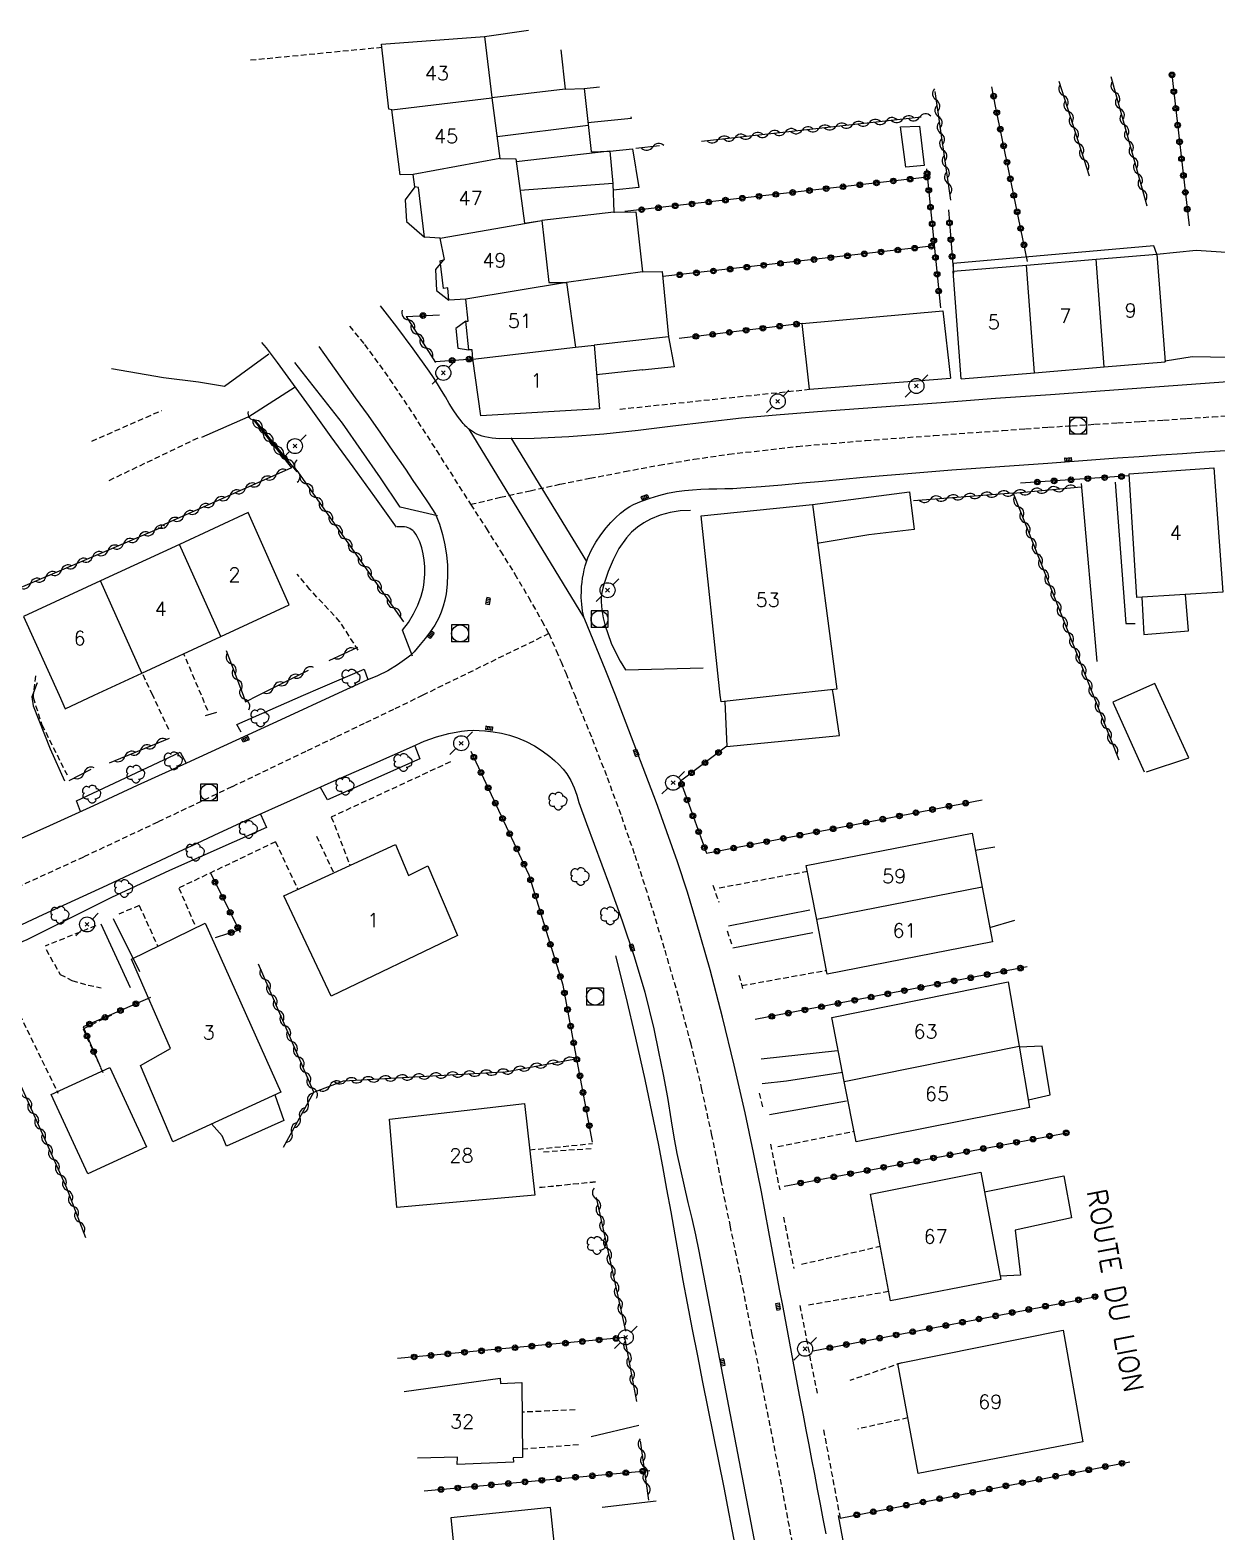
# Model space of a CAD drawing. Header units: millimetres. Extents: x 150997 to 152001, y 151999 to 153001.
# Drawn here: x 151255.7 to 151361.2, y 152596.7 to 152730.1 of the extents above; entities that cross this region are included whole.
import ezdxf
from ezdxf.enums import TextEntityAlignment as Align

# ---------------------------------------------------------------- set-up
doc = ezdxf.new("R2010")
doc.units = ezdxf.units.MM
doc.linetypes.add('DASHED', pattern=[0.75, 0.5, -0.25])
doc.layers.get('0').update_dxf_attribs({"linetype": 'CONTINUOUS'})
for name, color, linetype in [('W0001', 6, 'DASHED'), ('W0006', 2, 'CONTINUOUS'), ('W0008', 7, 'CONTINUOUS'), ('W0014', 7, 'CONTINUOUS'), ('W0017', 7, 'CONTINUOUS'), ('W0020', 2, 'CONTINUOUS'), ('W0101', 7, 'CONTINUOUS'), ('W0104', 1, 'CONTINUOUS'), ('W0112', 1, 'DASHED'), ('W0300', 7, 'CONTINUOUS'), ('W0310', 3, 'CONTINUOUS'), ('W0323', 7, 'CONTINUOUS'), ('W0401', 7, 'CONTINUOUS'), ('W0420', 7, 'CONTINUOUS'), ('W0473', 7, 'CONTINUOUS'), ('W0989', 7, 'CONTINUOUS'), ('W0991', 7, 'CONTINUOUS'), ('W1102', 7, 'CONTINUOUS')]:
    doc.layers.add(name, color=color, linetype=linetype)
doc.styles.get("Standard").update_dxf_attribs({"font": 'romans.shx', "width": 0.85})

# ---------------------------------------------------------------- blocks, each defined once
blk = doc.blocks.new('T473')
for p, q in [((-0.166667, 0.166667), (0.166667, -0.166667)), ((-0.166667, -0.166667), (0.166667, 0.166667)), ((0.500001, 0.500001), (1.000002, 1.000002)), ((-1.000002, -1.000002), (-0.500001, -0.500001))]:
    blk.add_line(p, q)
blk.add_ellipse((0, 0), major_axis=(0.471405, 0.471405), ratio=1, start_param=5.4977871438, end_param=11.780972451)
blk = doc.blocks.new('T401')
for p, q in [((-0.3, 0.3), (0, 0.3)), ((-0.3, -0.25), (-0.3, 0.3)), ((-0.3, 0.15), (0, 0.15)), ((-0.3, 0), (0, 0)), ((0, 0.3), (0, -0.25)), ((-0.3, -0.15), (0, -0.15)), ((-0.3, -0.25), (-0.3, -0.3)), ((-0.3, -0.3), (0, -0.3)), ((0, -0.3), (0, -0.25))]:
    blk.add_line(p, q)
blk = doc.blocks.new('T300')
for p, q in [((-0.8, 0.51), (-0.86, 0.34)), ((-0.86, 0.34), (-0.86, 0.17)), ((-0.86, 0.17), (-0.74, 0.06)), ((-0.69, 0.63), (-0.8, 0.51)), ((-0.8, -0.06), (-0.74, 0.06)), ((-0.74, 0.06), (-0.69, 0.11)), ((-0.57, 0.69), (-0.69, 0.63)), ((-0.46, 0.69), (-0.57, 0.69)), ((-0.29, 0.63), (-0.46, 0.69)), ((-0.29, 0.63), (-0.17, 0.74)), ((-0.23, 0.57), (-0.29, 0.63)), ((-0.17, 0.74), (-0.06, 0.8)), ((-0.06, 0.8), (0.06, 0.8)), ((0.06, 0.8), (0.23, 0.74)), ((0.23, 0.74), (0.34, 0.63)), ((0.34, 0.63), (0.4, 0.51)), ((0.46, 0.46), (0.34, 0.46)), ((0.4, 0.51), (0.4, 0.46)), ((0.57, 0.4), (0.46, 0.46)), ((0.57, 0.4), (0.69, 0.29)), ((0.69, 0.29), (0.74, 0.17)), ((0.74, 0.06), (0.69, -0.17)), ((0.74, 0.17), (0.74, 0.06)), ((-0.8, -0.17), (-0.8, -0.06)), ((-0.8, -0.23), (-0.8, -0.17)), ((-0.74, -0.34), (-0.8, -0.23)), ((-0.69, -0.4), (-0.74, -0.34)), ((-0.51, -0.46), (-0.69, -0.4)), ((-0.4, -0.46), (-0.51, -0.46)), ((-0.4, -0.46), (-0.34, -0.46)), ((-0.34, -0.46), (-0.34, -0.4)), ((-0.34, -0.51), (-0.34, -0.46)), ((-0.29, -0.63), (-0.34, -0.51)), ((-0.17, -0.74), (-0.29, -0.63)), ((-0.06, -0.8), (-0.17, -0.74)), ((0.06, -0.8), (-0.06, -0.8)), ((0.17, -0.74), (0.06, -0.8)), ((0.23, -0.69), (0.17, -0.74)), ((0.29, -0.46), (0.23, -0.46)), ((0.29, -0.63), (0.23, -0.69)), ((0.46, -0.4), (0.29, -0.46)), ((0.34, -0.51), (0.29, -0.63)), ((0.34, -0.51), (0.34, -0.46)), ((0.57, -0.34), (0.46, -0.4)), ((0.63, -0.29), (0.57, -0.34)), ((0.69, -0.17), (0.63, -0.29))]:
    blk.add_line(p, q)
blk = doc.blocks.new('T420')
for p, q in [((0.75, 0.75), (-0.75, 0.75)), ((-0.75, 0.75), (-0.75, -0.75)), ((0.75, 0.75), (0.75, -0.75)), ((0.75, -0.75), (-0.75, -0.75))]:
    blk.add_line(p, q)
blk.add_ellipse((0, 0), major_axis=(-0.53, 0.53), ratio=1, start_param=3.926991, end_param=10.210176)
blk = doc.blocks.new('t310o')
at = {"color": 0, "linetype": 'Continuous'}
for centre, start, end in [((-0.5, 0.38), 216.8699, 323.1304), ((0.5, -0.37), 36.8699, 143.1303)]:
    blk.add_arc(centre, 0.625, start, end, dxfattribs=at)
blk = doc.blocks.new('t323o')
at = {"color": 0, "linetype": 'Continuous'}
for radius in [0.25, 0.15]:
    blk.add_circle((0, 0), radius, dxfattribs=at)

msp = doc.modelspace()

# ---------------------------------------------------------------- linework, layer by layer
at = {"layer": 'W0001'}
for points in [[(151284.12, 152703.79), (151285.45, 152702.17), (151287.68, 152699.1), (151289.79, 152695.94), (151291.84, 152692.75), (151293.87, 152689.55), (151294.88, 152687.97)], [(151294.88, 152687.97), (151297.52, 152688.59), (151300.16, 152689.18), (151302.81, 152689.75), (151305.47, 152690.28), (151308.55, 152690.88), (151311.63, 152691.45), (151314.71, 152691.97), (151317.82, 152692.42), (151323.88, 152693.11), (151329.96, 152693.64), (151336.04, 152694.09), (151342.12, 152694.53), (151344.17, 152694.68), (151346.21, 152694.82), (151348.25, 152694.95), (151350.3, 152695.08), (151352.34, 152695.2), (151354.39, 152695.33), (151356.43, 152695.45), (151358.47, 152695.59), (151360.79, 152695.75), (151363.11, 152695.92)], [(151294.88, 152687.97), (151296.25, 152685.84), (151297.53, 152683.81), (151298.8, 152681.77), (151300.02, 152679.71), (151301.2, 152677.61), (151301.83, 152676.48)], [(151301.83, 152676.48), (151290.62, 152671)], [(151301.83, 152676.48), (151302.48, 152674.97), (151302.91, 152673.98), (151303.32, 152672.99), (151303.72, 152672), (151304.12, 152671)], [(151290.62, 152671), (151288.03, 152669.74), (151285.43, 152668.49), (151282.83, 152667.24), (151280.23, 152666), (151273.66, 152662.86), (151267.08, 152659.73), (151260.49, 152656.63), (151253.87, 152653.6)], [(151304.12, 152671), (151304.24, 152670.69)], [(151323.47, 152595.68), (151322.91, 152598.66), (151322.35, 152601.64), (151321.78, 152604.62), (151320.84, 152609.41), (151319.9, 152614.2), (151318.94, 152618.99), (151317.96, 152623.77), (151317.13, 152627.84), (151316.31, 152631.91), (151315.43, 152635.97), (151314.46, 152640.01), (151313.33, 152644.27), (151312.11, 152648.5), (151310.81, 152652.72), (151309.44, 152656.9), (151308.24, 152660.38), (151306.97, 152663.84), (151305.63, 152667.28), (151304.24, 152670.69)]]:
    msp.add_lwpolyline(points, dxfattribs=at)
at = {"layer": 'W0006'}
msp.add_lwpolyline([(151291.92, 152686.94), (151288.61, 152687.73), (151286.86, 152690.33), (151283.48, 152695.17), (151279.27, 152700.58)], dxfattribs=at)
at = {"layer": 'W0008'}
for points in [[(151281.39, 152701.98), (151282.39, 152700.56), (151284.62, 152697.43), (151285.77, 152695.87), (151286.88, 152694.29), (151287.98, 152692.69), (151289.08, 152691.1), (151289.75, 152690.1), (151290.43, 152689.1), (151291.1, 152688.09), (151291.76, 152687.08)], [(151285.65, 152672.33), (151282.76, 152671)], [(151282.76, 152671), (151278.39, 152668.99), (151274.01, 152666.98), (151269.64, 152664.97), (151265.26, 152662.97), (151261.36, 152661.19), (151257.45, 152659.41), (151253.55, 152657.64)], [(151254.07, 152650.2), (151256.91, 152651.51), (151259.74, 152652.83), (151262.58, 152654.14), (151264.17, 152654.88), (151265.75, 152655.62), (151267.34, 152656.36), (151268.93, 152657.1), (151270.51, 152657.84), (151272.1, 152658.58), (151273.69, 152659.31), (151275.28, 152660.04), (151278.88, 152661.66), (151282.49, 152663.27), (151286.1, 152664.86), (151289.72, 152666.44)]]:
    msp.add_lwpolyline(points, dxfattribs=at)
at = {"layer": 'W0014'}
for points in [[(151365.79, 152699.12), (151360.94, 152698.76), (151356.08, 152698.41), (151351.23, 152698.06), (151346.38, 152697.71), (151341.52, 152697.36), (151336.67, 152697), (151333.01, 152696.73), (151329.34, 152696.46), (151325.68, 152696.18), (151322.02, 152695.89), (151318.95, 152695.61), (151315.89, 152695.27), (151312.83, 152694.9), (151309.77, 152694.54), (151306.7, 152694.21), (151303.61, 152693.96), (151300.52, 152693.81), (151297.43, 152693.8), (151297.11, 152693.82), (151296.79, 152693.85), (151296.47, 152693.9), (151296.15, 152693.96), (151295.91, 152694.03), (151295.67, 152694.11), (151295.44, 152694.21), (151295.21, 152694.32), (151295.03, 152694.43), (151294.86, 152694.55), (151294.7, 152694.68), (151294.54, 152694.82), (151294.43, 152694.92), (151294.32, 152695.03), (151294.22, 152695.14), (151294.12, 152695.26), (151293.72, 152695.8), (151293.34, 152696.36), (151292.98, 152696.93), (151292.63, 152697.51), (151292.29, 152698.08), (151291.94, 152698.66), (151291.58, 152699.23), (151291.2, 152699.79), (151289.78, 152701.78), (151288.31, 152703.74), (151286.86, 152705.6)], [(151288.29, 152685.95), (151286.36, 152688.63), (151284.43, 152691.31), (151282.5, 152693.98), (151280.56, 152696.66), (151279.62, 152697.96), (151278.68, 152699.28), (151277.73, 152700.58), (151276.75, 152701.86), (151276.34, 152702.36)], [(151304.95, 152677.87), (151304.83, 152678.48), (151304.75, 152679.09), (151304.71, 152679.7), (151304.72, 152680.32), (151304.74, 152680.68), (151304.78, 152681.05), (151304.83, 152681.42), (151304.89, 152681.78), (151304.96, 152682.14), (151305.06, 152682.5), (151305.16, 152682.86), (151305.29, 152683.2), (151305.61, 152683.93), (151306, 152684.61), (151306.45, 152685.26), (151306.92, 152685.88), (151307.32, 152686.35), (151307.75, 152686.78), (151308.2, 152687.19), (151308.69, 152687.56), (151309.02, 152687.77), (151309.36, 152687.95), (151309.71, 152688.11), (151310.07, 152688.26), (151310.83, 152688.53), (151311.6, 152688.76), (151312.38, 152688.96), (151313.18, 152689.11), (151313.89, 152689.2), (151314.6, 152689.27), (151315.32, 152689.31), (151316.04, 152689.33), (151316.75, 152689.34), (151317.47, 152689.36), (151318.18, 152689.38), (151318.89, 152689.42), (151320.7, 152689.56), (151322.51, 152689.71), (151324.32, 152689.87), (151326.13, 152690.04), (151327.93, 152690.21), (151329.74, 152690.38), (151331.54, 152690.54), (151333.35, 152690.69), (151337.62, 152691.02), (151341.88, 152691.34), (151346.15, 152691.64), (151350.42, 152691.95), (151352.34, 152692.09), (151354.26, 152692.22), (151356.19, 152692.36), (151358.11, 152692.49), (151360.03, 152692.63), (151361.95, 152692.76)], [(151291.76, 152687.08), (151292.1, 152686.2), (151292.37, 152685.3), (151292.58, 152684.38), (151292.73, 152683.45), (151292.81, 152682.59), (151292.83, 152681.73), (151292.8, 152680.87), (151292.69, 152680.01), (151292.59, 152679.46), (151292.45, 152678.91), (151292.26, 152678.38), (151292.04, 152677.87), (151291.69, 152677.23), (151291.29, 152676.63), (151290.85, 152676.06), (151290.4, 152675.5), (151290.13, 152675.18), (151289.85, 152674.86), (151289.55, 152674.56), (151289.22, 152674.29), (151288.39, 152673.7), (151287.51, 152673.17), (151286.6, 152672.72), (151285.65, 152672.33)], [(151314.42, 152687.42), (151313.5, 152687.38), (151312.6, 152687.24), (151311.72, 152687), (151310.87, 152686.66), (151310.26, 152686.33), (151309.69, 152685.94), (151309.17, 152685.49), (151308.71, 152684.98), (151308.05, 152684.05), (151307.53, 152683.04), (151307.1, 152681.99), (151306.73, 152680.92), (151306.62, 152680.53), (151306.53, 152680.13), (151306.47, 152679.72), (151306.46, 152679.31), (151306.52, 152678.58), (151306.65, 152677.87), (151306.83, 152677.17), (151307.06, 152676.48), (151307.37, 152675.64), (151307.74, 152674.82), (151308.16, 152674.03), (151308.63, 152673.27)], [(151288.83, 152676.79), (151289.35, 152677.48), (151289.8, 152678.23), (151290.18, 152679.01), (151290.48, 152679.82), (151290.58, 152680.14), (151290.65, 152680.46), (151290.71, 152680.79), (151290.76, 152681.11), (151290.79, 152681.44), (151290.81, 152681.77), (151290.81, 152682.1), (151290.8, 152682.43), (151290.76, 152683), (151290.67, 152683.56), (151290.53, 152684.11), (151290.35, 152684.65), (151290.25, 152684.88), (151290.14, 152685.1), (151290, 152685.31), (151289.85, 152685.51), (151289.73, 152685.63), (151289.6, 152685.73), (151289.47, 152685.82), (151289.32, 152685.89), (151289.17, 152685.94), (151289.01, 152685.96), (151288.86, 152685.97), (151288.7, 152685.98), (151288.61, 152685.98), (151288.52, 152685.98), (151288.43, 152685.98), (151288.34, 152685.97)], [(151306.9, 152673.16), (151304.95, 152677.87)], [(151289.7, 152674.49), (151288.83, 152676.79)], [(151280.02, 152671), (151281.55, 152671.67), (151285.42, 152673.31), (151285.75, 152672.39)], [(151307.75, 152671), (151306.9, 152673.16)], [(151274.49, 152667.72), (151274.12, 152668.41), (151280.02, 152671)], [(151311.38, 152661.44), (151307.75, 152671)], [(151289.72, 152666.44), (151290.76, 152666.91), (151291.84, 152667.3), (151292.94, 152667.6), (151294.07, 152667.82), (151294.59, 152667.88), (151295.11, 152667.89), (151295.63, 152667.87), (151296.15, 152667.83), (151296.88, 152667.75), (151297.61, 152667.63), (151298.33, 152667.46), (151299.04, 152667.23), (151299.8, 152666.9), (151300.54, 152666.5), (151301.24, 152666.05), (151301.91, 152665.56), (151302.32, 152665.22), (151302.72, 152664.85), (151303.09, 152664.45), (151303.41, 152664.01), (151303.77, 152663.42), (151304.07, 152662.79), (151304.32, 152662.14), (151304.48, 152661.46)], [(151289.92, 152666.5), (151290.37, 152665.34), (151282.17, 152661.72), (151281.53, 152662.81)], [(151259.87, 152661.63), (151269.06, 152665.94), (151269.61, 152664.97)], [(151260.21, 152660.66), (151259.87, 152661.63)], [(151304.48, 152661.46), (151305.18, 152659.62), (151305.86, 152657.78), (151306.54, 152655.94), (151307.21, 152654.09), (151308.33, 152650.96), (151309.4, 152647.8), (151310.36, 152644.61), (151311.15, 152641.37), (151311.58, 152639.33), (151311.99, 152637.3), (151312.37, 152635.26), (151312.69, 152633.2), (151312.93, 152631.74), (151313.2, 152630.28), (151313.51, 152628.83), (151313.84, 152627.38), (151314.18, 152625.94), (151314.52, 152624.5), (151314.84, 152623.05), (151315.14, 152621.6)], [(151326.46, 152596.5), (151326.21, 152597.82), (151325.95, 152599.14), (151325.7, 152600.46), (151325.45, 152601.78), (151325.19, 152603.1), (151324.94, 152604.41), (151324.69, 152605.73), (151324.44, 152607.05), (151324.13, 152608.65), (151323.83, 152610.24), (151323.53, 152611.84), (151323.23, 152613.44), (151322.93, 152615.03), (151322.63, 152616.63), (151322.33, 152618.22), (151322.02, 152619.82), (151321.36, 152623.34), (151320.71, 152626.87), (151320.02, 152630.38), (151319.28, 152633.89), (151318.29, 152638.14), (151317.25, 152642.39), (151316.15, 152646.61), (151314.95, 152650.81), (151314.13, 152653.52), (151313.25, 152656.21), (151312.32, 152658.88), (151311.35, 152661.53)], [(151276.22, 152660.45), (151276.73, 152659.26), (151268.11, 152655.42), (151262.96, 152653.03), (151255.45, 152649.28), (151247.76, 152646.08), (151247.26, 152647.12)], [(151307.76, 152647.86), (151308.66, 152644.21), (151309.52, 152640.54), (151310.35, 152636.86), (151311.13, 152633.17), (151311.54, 152631.16), (151311.92, 152629.14), (151312.29, 152627.11), (151312.65, 152625.09), (151313.01, 152623.06), (151313.37, 152621.04), (151313.73, 152619.01), (151314.11, 152616.99), (151314.56, 152614.65), (151315.02, 152612.31), (151315.49, 152609.97), (151315.96, 152607.64), (151316.43, 152605.3), (151316.9, 152602.96), (151317.36, 152600.62), (151317.81, 152598.28), (151318.11, 152596.72), (151318.4, 152595.16)], [(151315.14, 152621.6), (151321.74, 152587.11)], [(151329.41, 152588.09), (151327.55, 152598.11)]]:
    msp.add_lwpolyline(points, dxfattribs=at)
at = {"layer": 'W0017'}
for points in [[(151273.02, 152698.46), (151276.94, 152701.35)], [(151262.96, 152700.05), (151267.6, 152699.24), (151270.71, 152698.84), (151273.02, 152698.46)], [(151275.09, 152695.7), (151279.28, 152698.42)], [(151275.09, 152695.7), (151270.96, 152693.9)], [(151349.13, 152689.82), (151350.5, 152674.01)], [(151352.13, 152689.94), (151353.09, 152677.37), (151353.92, 152677.37)], [(151308.63, 152673.27), (151315.54, 152673.44)], [(151256.37, 152672.12), (151255.94, 152671)], [(151255.94, 152671), (151255.88, 152670.85), (151256.02, 152670.07), (151257.51, 152666.24), (151258.8, 152663.39)], [(151317.79, 152650.51), (151325, 152651.94)], [(151262.02, 152650.7), (151264.62, 152645.05)], [(151263.11, 152651.18), (151265.46, 152646.47)], [(151318.17, 152648.57), (151325.27, 152649.92)], [(151320.69, 152638.7), (151327.48, 152639.43)], [(151327.9, 152637.47), (151322.93, 152636.71), (151320.77, 152636.47)], [(151321.43, 152633.76), (151328.26, 152634.97)], [(151309.81, 152606.11), (151305.6, 152605.1)], [(151306.57, 152598.86), (151311.37, 152599.43)]]:
    msp.add_lwpolyline(points, dxfattribs=at)
at = {"layer": 'W0020'}
for points in [[(151304.92, 152677.95), (151294.74, 152694.64)], [(151298.44, 152693.88), (151305.17, 152682.89)]]:
    msp.add_lwpolyline(points, dxfattribs=at)
at = {"layer": 'W0101'}
for points in [[(151287.89, 152723.01), (151287.62, 152723.07), (151286.97, 152728.87), (151296.1, 152729.53), (151296.77, 152724.12)], [(151296.77, 152724.12), (151296.77, 152724.09)], [(151296.77, 152724.09), (151297.46, 152718.71)], [(151289.78, 152717.28), (151288.62, 152717.24), (151287.89, 152723.01)], [(151297.46, 152718.71), (151298.88, 152718.66), (151299.67, 152712.94)], [(151292.17, 152711.62), (151290.79, 152711.7), (151290.26, 152716.11), (151289.93, 152716.17), (151289.78, 152717.28)], [(151299.67, 152712.94), (151301.2, 152713.2)], [(151301.2, 152713.2), (151301.82, 152707.69)], [(151294.45, 152706.19), (151292.95, 152706.1), (151292.86, 152707.19), (151292.47, 152707.16), (151292.16, 152709.6), (151292.57, 152709.71), (151292.17, 152711.62)], [(151355.83, 152710.19), (151359.32, 152710.54), (151365.07, 152710.18), (151365.08, 152707.37), (151373.19, 152706.91), (151373.58, 152700.84)], [(151338.47, 152699.11), (151337.76, 152708.68), (151344.26, 152709.22)], [(151344.26, 152709.22), (151350.46, 152709.74)], [(151350.46, 152709.74), (151355.83, 152710.19)], [(151301.82, 152707.69), (151303.4, 152707.69)], [(151303.4, 152707.69), (151304.18, 152701.92)], [(151295.08, 152700.87), (151295, 152701.7), (151294.72, 152701.7), (151294.46, 152704.25), (151294.65, 152704.25), (151294.45, 152706.19)], [(151304.18, 152701.92), (151305.85, 152702.1), (151306.32, 152696.44)], [(151295.78, 152695.84), (151295.08, 152700.89), (151295.08, 152700.87)], [(151344.96, 152699.66), (151351.16, 152700.18)], [(151351.16, 152700.18), (151356.59, 152700.64), (151356.59, 152700.72)], [(151356.59, 152700.72), (151358.98, 152701.09), (151373.58, 152700.84)], [(151338.47, 152699.11), (151344.96, 152699.66)], [(151306.32, 152696.44), (151295.78, 152695.84)], [(151360.91, 152691.2), (151361.7, 152680.15), (151354.07, 152679.7), (151353.39, 152690.68)], [(151353.39, 152690.68), (151360.91, 152691.2)], [(151315.36, 152686.96), (151325.26, 152687.96)], [(151325.26, 152687.96), (151327.42, 152671.53), (151322.47, 152671)], [(151272.68, 152676.21), (151278.77, 152679.03), (151275.12, 152687.23), (151269.02, 152684.41)], [(151317.06, 152671), (151315.36, 152686.96)], [(151269.02, 152684.41), (151262, 152681.17)], [(151262, 152681.17), (151255.15, 152678), (151258.32, 152671)], [(151265.66, 152672.96), (151272.68, 152676.21)], [(151261.42, 152671), (151265.66, 152672.96)], [(151258.32, 152671), (151258.86, 152669.81)], [(151258.86, 152669.81), (151261.42, 152671)], [(151322.47, 152671), (151317.13, 152670.43), (151317.06, 152671)], [(151324.7, 152655.88), (151339.43, 152658.76), (151340.32, 152653.95)], [(151325.62, 152651.09), (151324.7, 152655.88)], [(151340.32, 152653.95), (151341.23, 152649.08), (151326.56, 152646.22), (151325.62, 152651.09)], [(151328.07, 152636.69), (151326.96, 152642.38), (151342.62, 152645.55), (151343.6, 152639.83)], [(151343.6, 152639.83), (151344.54, 152634.36)], [(151344.54, 152634.36), (151329.12, 152631.32), (151328.07, 152636.69)], [(151288.96, 152609.15), (151297.5, 152610.33), (151297.52, 152609.84), (151299.42, 152609.94), (151299.48, 152603.27)], [(151299.48, 152603.27), (151298.67, 152603.24), (151298.69, 152602.86), (151293.69, 152602.64), (151293.7, 152603.31), (151290.16, 152603.2)]]:
    msp.add_lwpolyline(points, dxfattribs=at)
for points in [[(151293.7, 152649.67), (151282.48, 152644.28), (151278.29, 152653.18), (151288.19, 152657.74), (151289.37, 152654.99), (151291.08, 152655.86)], [(151264.76, 152647.54), (151271.28, 152650.76), (151278.01, 152635.74), (151268.42, 152631.33), (151265.55, 152638.11), (151268.21, 152639.63)], [(151300.57, 152626.57), (151288.32, 152625.49), (151287.67, 152633.34), (151299.67, 152634.73)], [(151341.99, 152619.1), (151332.18, 152617.2), (151330.39, 152626.66), (151340.21, 152628.64)], [(151349.25, 152604.66), (151334.64, 152601.86), (151332.82, 152611.62), (151347.52, 152614.59)], [(151302.82, 152590.75), (151301.98, 152598.84), (151293.12, 152597.91), (151293.95, 152589.74)]]:
    msp.add_lwpolyline(points, close=True, dxfattribs=at)
at = {"layer": 'W0104'}
for points in [[(151296.1, 152729.53), (151300.03, 152730.11)], [(151302.89, 152728.36), (151303.29, 152724.87), (151304.95, 152724.91), (151305.58, 152719.33), (151305.58, 152719.3), (151307.25, 152719.34), (151307.51, 152716.48), (151307.61, 152713.93), (151307.66, 152713.93), (151309.55, 152713.96), (151310.14, 152708.64), (151311.89, 152708.67), (151312.47, 152702.85), (151312.96, 152700.18), (151310.13, 152699.89), (151310.16, 152699.92), (151306.07, 152699.46)], [(151303.29, 152724.87), (151296.77, 152724.09)], [(151304.95, 152724.91), (151306.34, 152725.07)], [(151305.32, 152721.62), (151297.22, 152720.61)], [(151309.11, 152722.4), (151309.13, 152722.24), (151305.29, 152721.88)], [(151307.25, 152719.34), (151298.91, 152718.4)], [(151307.25, 152719.34), (151309.27, 152719.55), (151309.82, 152716.11), (151307.53, 152715.87)], [(151289.93, 152716.17), (151289.07, 152715.02), (151289.19, 152713.11), (151290.79, 152711.7)], [(151307.51, 152716.48), (151299.27, 152715.84)], [(151307.61, 152713.93), (151301.2, 152713.2)], [(151355.83, 152710.19), (151355.57, 152710.93), (151337.76, 152709.36), (151337.76, 152708.68)], [(151292.44, 152709.67), (151291.75, 152708.84), (151291.84, 152706.98), (151292.95, 152706.1)], [(151310.14, 152708.64), (151303.4, 152707.69)], [(151294.46, 152704.25), (151293.57, 152703.58), (151293.74, 152701.83), (151294.72, 152701.7)], [(151324.98, 152698.19), (151324.33, 152704.04), (151336.82, 152705.16), (151337.52, 152699.18)], [(151312.47, 152702.85), (151305.85, 152702.1)], [(151324.98, 152698.19), (151337.52, 152699.18)], [(151325.26, 152687.96), (151333.86, 152689.09)], [(151333.86, 152689.09), (151334.27, 152685.73), (151330.24, 152685.27), (151325.67, 152684.49)], [(151354.51, 152679.72), (151354.69, 152676.39), (151358.64, 152676.72), (151358.39, 152679.95)], [(151356.14, 152671), (151355.66, 152672.05), (151353.32, 152671)], [(151317.45, 152670.46), (151317.64, 152666.46), (151327.66, 152667.42), (151327.1, 152671)], [(151327.1, 152671), (151327.03, 152671.49)], [(151353.32, 152671), (151351.94, 152670.38)], [(151354.91, 152664.2), (151358.68, 152665.44), (151356.14, 152671)], [(151351.94, 152670.38), (151354.72, 152664.19)], [(151341.46, 152657.51), (151339.71, 152657.21)], [(151340.99, 152650.36), (151343.22, 152651.01)], [(151344.43, 152635.05), (151346.37, 152635.49), (151345.64, 152639.83), (151343.62, 152639.72)], [(151277.48, 152635.5), (151278.29, 152633.21), (151273.18, 152630.95), (151272.8, 152631.85), (151271.86, 152632.92)], [(151340.54, 152626.87), (151347.58, 152628.29), (151348.26, 152624.58), (151343.25, 152623.46), (151343.74, 152619.47), (151341.93, 152619.39)]]:
    msp.add_lwpolyline(points, dxfattribs=at)
for points in [[(151334.76, 152721.56), (151335.16, 152718.07), (151333.55, 152717.92), (151333.08, 152721.52)], [(151262.81, 152637.93), (151266.07, 152630.88), (151260.87, 152628.47), (151257.61, 152635.52)]]:
    msp.add_lwpolyline(points, close=True, dxfattribs=at)
at = {"layer": 'W0112'}
for points in [[(151287.01, 152728.56), (151275.11, 152727.4)], [(151308.14, 152696.43), (151324.98, 152698.19)], [(151261.22, 152693.58), (151267.4, 152696.3)], [(151262.77, 152690.1), (151270.71, 152693.9)], [(151284.89, 152675), (151283.27, 152677.54), (151280.6, 152680.4), (151279.48, 152681.76)], [(151270.96, 152671), (151269.4, 152674.69)], [(151256.21, 152672.73), (151256.02, 152671)], [(151266.63, 152671), (151265.69, 152672.98)], [(151256.02, 152671), (151256, 152670.82), (151256.79, 152668.38), (151259.02, 152663.92)], [(151268.07, 152667.96), (151266.63, 152671)], [(151271.53, 152669.64), (151270.96, 152671)], [(151293.08, 152665.09), (151282.5, 152660.18)], [(151282.5, 152660.18), (151284.16, 152655.89)], [(151277.54, 152657.98), (151268.95, 152653.87)], [(151277.54, 152657.98), (151279.52, 152653.75)], [(151281.17, 152658.48), (151282.72, 152655.23)], [(151316.96, 152653.89), (151324.8, 152655.37)], [(151268.95, 152653.87), (151270.42, 152650.46)], [(151316.39, 152654.12), (151316.92, 152652.63)], [(151265.44, 152652.31), (151263.61, 152651.56)], [(151265.44, 152652.31), (151267.1, 152648.68)], [(151261.58, 152650.52), (151257.07, 152648.71)], [(151317.67, 152650.08), (151318.04, 152648.91)], [(151257.16, 152648.41), (151258.4, 152646.2), (151259.46, 152645.65), (151260.9, 152645.24), (151262.04, 152645.02)], [(151252.85, 152646.66), (151258.21, 152635.66)], [(151318.96, 152645.21), (151326.49, 152646.56)], [(151318.71, 152646.14), (151319.05, 152644.89)], [(151262.97, 152642.58), (151260.45, 152641.35), (151262.31, 152637.25)], [(151320.52, 152635.65), (151320.86, 152634.24)], [(151322.18, 152630.9), (151328.93, 152632.26)], [(151300.12, 152630.61), (151305.7, 152631.17)], [(151301.36, 152630.44), (151305.65, 152630.74)], [(151321.51, 152631.12), (151322.34, 152627.05)], [(151301, 152627.26), (151306.1, 152627.8)], [(151305.96, 152627.74), (151301, 152627.26)], [(151322.67, 152624.64), (151323.6, 152620.06)], [(151324.28, 152620.45), (151331.26, 152622.04)], [(151332.03, 152618.01), (151324.64, 152616.78)], [(151324.12, 152616.78), (151325.65, 152609)], [(151333.17, 152611.69), (151328.56, 152610.11)], [(151304.15, 152607.51), (151299.45, 152607.3)], [(151333.72, 152606.79), (151329.25, 152605.8)], [(151326.23, 152605.73), (151327.7, 152597.89)], [(151299.47, 152604.05), (151304.49, 152604.43)]]:
    msp.add_lwpolyline(points, dxfattribs=at)
at = {"layer": 'W0310'}
for points in [[(151347.13, 152725.57), (151349.84, 152717.15)], [(151354.98, 152714.46), (151351.77, 152725.95)], [(151336.12, 152724.65), (151337.5, 152714.99)], [(151334.89, 152722.38), (151315.38, 152720.22)], [(151311.65, 152719.81), (151309.56, 152719.58)], [(151289.14, 152704.66), (151291.75, 152700.57)], [(151275.52, 152695.53), (151278.96, 152691.22)], [(151288.94, 152677.54), (151279.47, 152690.98), (151279.47, 152690.85), (151275.68, 152695.52)], [(151278.96, 152691.22), (151267.39, 152686.05), (151267.42, 152685.91), (151247.19, 152677.28), (151234.5, 152672.1), (151232.29, 152671)], [(151334.23, 152688.3), (151343.08, 152688.99), (151343.08, 152688.96), (151349.13, 152689.51)], [(151343.08, 152688.96), (151350.19, 152671)], [(151273.15, 152674.98), (151274.67, 152671)], [(151282.31, 152674.08), (151284.86, 152675.28)], [(151276.02, 152671), (151280.48, 152673.24)], [(151274.67, 152671), (151274.89, 152670.43), (151276.02, 152671)], [(151350.19, 152671), (151352.46, 152665.27)], [(151271.32, 152669.19), (151272.34, 152669.5)], [(151262.78, 152664.99), (151268.13, 152667.18)], [(151259.21, 152663.42), (151261.18, 152664.43)], [(151278.26, 152630.84), (151280.96, 152635.74), (151276.04, 152647.11)], [(151260.68, 152622.78), (151258.99, 152627.21), (151250.66, 152645.81)], [(151280.96, 152635.74), (151283.57, 152636.73), (151297.8, 152637.54), (151297.8, 152637.51), (151304.04, 152638.67)], [(151306.02, 152626.37), (151308.65, 152614.51)], [(151309.64, 152608.24), (151308.59, 152613.95)], [(151310.72, 152599.49), (151309.97, 152604.76)]]:
    msp.add_lwpolyline(points, dxfattribs=at)
at = {"layer": 'W0323'}
for points in [[(151357.15, 152726.4), (151358.71, 152712.71)], [(151344.34, 152709.55), (151341.5, 152723.36), (151341.19, 152725.07)], [(151335.39, 152717.77), (151336.61, 152705.42)], [(151335.47, 152717.04), (151308.58, 152713.98)], [(151337.34, 152714.13), (151337.77, 152708.5)], [(151335.83, 152710.9), (151311.96, 152708.2)], [(151289.14, 152704.66), (151292.11, 152704.81)], [(151324.33, 152704.04), (151313.4, 152702.7)], [(151291.75, 152700.65), (151295.08, 152700.89)], [(151353.4, 152690.49), (151343.72, 152689.85)], [(151305.7, 152631.29), (151304.24, 152639), (151303.09, 152645.24), (151301.38, 152650.77), (151300.07, 152655.02), (151294.92, 152666.01)], [(151317.64, 152666.47), (151313.52, 152663.37), (151315.82, 152656.96), (151340.33, 152661.71)], [(151271.77, 152655.19), (151274.4, 152649.95), (151274.38, 152650.17), (151272.18, 152649.44)], [(151344.33, 152646.88), (151320.15, 152642.19)], [(151266.44, 152644.16), (151260.46, 152641.53), (151261.98, 152637.96)], [(151322.73, 152627.39), (151347.83, 152632.12)], [(151325.32, 152612.74), (151350.62, 152617.62)], [(151308.59, 152613.93), (151288.37, 152612.07)], [(151327.7, 152597.89), (151353.45, 152602.9)], [(151290.75, 152600.3), (151310.8, 152602.12)]]:
    msp.add_lwpolyline(points, dxfattribs=at)
at = {"layer": 'W1102'}
for points in [[(151287.89, 152723.01), (151296.77, 152724.09)], [(151297.46, 152718.71), (151289.78, 152717.28)], [(151292.17, 152711.62), (151301.2, 152713.2)], [(151344.96, 152699.66), (151344.26, 152709.22)], [(151351.16, 152700.18), (151350.46, 152709.74)], [(151355.83, 152710.19), (151356.59, 152700.64)], [(151303.4, 152707.69), (151294.45, 152706.19)], [(151295.08, 152700.87), (151304.18, 152701.92)], [(151272.68, 152676.21), (151269.02, 152684.41)], [(151265.66, 152672.96), (151262, 152681.17)], [(151340.32, 152653.95), (151325.62, 152651.09)], [(151328.07, 152636.69), (151343.6, 152639.83)]]:
    msp.add_lwpolyline(points, dxfattribs=at)

# ---------------------------------------------------------------- block references
at = {"layer": 'W0300'}
for p in [(151284.3, 152672.53), (151276.21, 152668.99), (151268.51, 152665.17), (151288.92, 152665.03), (151265.15, 152663.99), (151261.25, 152662.22), (151283.76, 152662.92), (151302.67, 152661.59), (151275.16, 152659.08), (151270.45, 152657.05), (151264.11, 152653.83), (151304.65, 152654.89), (151258.43, 152651.45), (151307.28, 152651.39), (151306.1, 152622.12)]:
    msp.add_blockref('T300', p, dxfattribs=at)
at = {"layer": 'W0310'}
for p, rotation in [((151347.54, 152724.29), 287.8474832408271), ((151352.16, 152724.57), 105.5783290210723), ((151336.23, 152723.9), 278.1371223902669), ((151348, 152722.86), 287.8474832408271), ((151352.56, 152723.13), 105.5783290210723), ((151333.27, 152722.2), 186.2982364656065), ((151334.76, 152722.36), 186.2982364656065), ((151336.44, 152722.42), 278.1371223902669), ((151352.96, 152721.68), 105.5783290210723), ((151321.34, 152720.88), 186.2982364656065), ((151322.83, 152721.05), 186.2982364656065), ((151324.32, 152721.21), 186.2982364656065), ((151325.82, 152721.37), 186.2982364656065), ((151327.31, 152721.54), 186.2982364656065), ((151328.8, 152721.7), 186.2982364656065), ((151330.29, 152721.87), 186.2982364656065), ((151331.78, 152722.03), 186.2982364656065), ((151336.65, 152720.93), 278.1371223902669), ((151348.46, 152721.44), 287.8474832408271), ((151353.36, 152720.24), 105.5783290210723), ((151311.05, 152719.74), 186.2982364657541), ((151316.87, 152720.39), 186.2982364656065), ((151318.36, 152720.55), 186.2982364656065), ((151319.85, 152720.72), 186.2982364656065), ((151336.86, 152719.45), 278.1371223902669), ((151348.92, 152720.01), 287.8474832408271), ((151337.08, 152717.96), 278.1371223902669), ((151349.38, 152718.58), 287.8474832408271), ((151353.77, 152718.79), 105.5783290210723), ((151337.29, 152716.48), 278.1371223902669), ((151354.17, 152717.35), 105.5783290210723), ((151354.57, 152715.9), 105.5783290210723), ((151289.33, 152704.37), 302.500196384744), ((151290.13, 152703.1), 302.500196384744), ((151290.94, 152701.84), 302.500196384744), ((151275.74, 152695.44), 129.0582984136067), ((151276.16, 152694.73), 308.6176718622768), ((151276.69, 152694.28), 129.0582984136067), ((151277.09, 152693.56), 308.6176718622768), ((151277.63, 152693.11), 129.0582984136067), ((151278.03, 152692.39), 308.6176718622768), ((151278.58, 152691.95), 129.0582984136067), ((151279.47, 152690.93), 270), ((151276.24, 152690), 204.0460010954396), ((151277.61, 152690.61), 204.0460010954396), ((151280.3, 152689.81), 125.1496030355055), ((151273.5, 152688.78), 204.0460010954396), ((151274.87, 152689.39), 204.0460010954396), ((151281.16, 152688.58), 125.1496030355055), ((151341.71, 152688.88), 4.443739471079431), ((151343.17, 152688.97), 5.214070929388014), ((151344.67, 152689.1), 5.214070929388014), ((151346.16, 152689.24), 5.214070929388014), ((151347.65, 152689.38), 5.214070929388014), ((151270.76, 152687.56), 204.0460010954396), ((151272.13, 152688.17), 204.0460010954396), ((151282.03, 152687.35), 125.1496030355055), ((151335.72, 152688.42), 4.443739471079431), ((151337.22, 152688.53), 4.443739471079431), ((151338.71, 152688.65), 4.443739471079431), ((151340.21, 152688.76), 4.443739471079431), ((151343.57, 152687.74), 291.6017588786606), ((151268.02, 152686.33), 204.0460010954396), ((151269.39, 152686.94), 204.0460010954396), ((151282.89, 152686.13), 125.1496030355055), ((151344.12, 152686.34), 291.6017588786606), ((151265.42, 152685.06), 203.1079245900416), ((151266.8, 152685.65), 203.1079245900416), ((151283.75, 152684.9), 125.1496030355055), ((151344.67, 152684.95), 291.6017588786606), ((151261.28, 152683.3), 203.1079245900416), ((151262.66, 152683.88), 203.1079245900416), ((151264.04, 152684.47), 203.1079245900416), ((151284.62, 152683.67), 125.1496030355055), ((151345.22, 152683.55), 291.6017588786606), ((151258.52, 152682.12), 203.1079245900416), ((151259.9, 152682.71), 203.1079245900416), ((151285.48, 152682.45), 125.1496030355055), ((151345.77, 152682.16), 291.6017588786606), ((151255.77, 152680.94), 203.1079245900416), ((151257.14, 152681.53), 203.1079245900416), ((151286.35, 152681.22), 125.1496030355055), ((151346.33, 152680.76), 291.6017588786606), ((151287.21, 152679.99), 125.1496030355055), ((151346.88, 152679.37), 291.6017588786606), ((151288.07, 152678.77), 125.1496030355055), ((151347.43, 152677.97), 291.6017588786606), ((151347.98, 152676.58), 291.6017588786606), ((151348.54, 152675.18), 291.6017588786606), ((151273.6, 152673.8), 290.9377633838669), ((151283.67, 152674.72), 25.10792109016349), ((151349.09, 152673.79), 291.6017588786606), ((151274.13, 152672.4), 290.9377633838669), ((151280.04, 152673.02), 26.67965076878817), ((151349.64, 152672.39), 291.6017588786606), ((151277.36, 152671.67), 26.67965076878817), ((151278.7, 152672.35), 26.67965076878817), ((151350.25, 152670.85), 291.6017588786308), ((151274.8, 152670.65), 290.937763383643), ((151350.8, 152669.46), 291.6017588786308), ((151351.35, 152668.06), 291.6017588786308), ((151265.56, 152666.13), 22.31490433039887), ((151266.95, 152666.7), 22.31490433039887), ((151351.91, 152666.67), 291.6017588786308), ((151264.17, 152665.56), 22.31490433039887), ((151260.54, 152664.1), 27.14494817186776), ((151276.63, 152645.75), 113.4336444426123), ((151277.22, 152644.37), 113.4336444426123), ((151277.82, 152642.99), 113.4336444426123), ((151278.42, 152641.62), 113.4336444426123), ((151279.01, 152640.24), 113.4336444426123), ((151279.61, 152638.86), 113.4336444426123), ((151280.21, 152637.49), 113.4336444426123), ((151301.66, 152638.22), 10.51152923582663), ((151303.14, 152638.5), 10.51152923582663), ((151286.78, 152636.91), 3.244241681190268), ((151288.27, 152637), 3.244241681190268), ((151289.77, 152637.08), 3.244241681190268), ((151291.27, 152637.17), 3.244241681190268), ((151292.77, 152637.25), 3.244241681190268), ((151294.26, 152637.34), 3.244241681190268), ((151295.76, 152637.42), 3.244241681190268), ((151297.26, 152637.51), 3.244241681190268), ((151298.71, 152637.68), 10.51152923582663), ((151300.19, 152637.95), 10.51152923582663), ((151255.41, 152635.21), 114.1399710129981), ((151280.8, 152636.11), 113.4336444426123), ((151282.36, 152636.28), 20.70058522454649), ((151283.78, 152636.74), 3.244241681190268), ((151285.28, 152636.83), 3.244241681190268), ((151256.02, 152633.84), 114.1399710129981), ((151280.43, 152634.78), 61.1872262638284), ((151256.64, 152632.47), 114.1399710129981), ((151278.99, 152632.15), 61.1872262638284), ((151279.71, 152633.47), 61.1872262638284), ((151257.25, 152631.1), 114.1399710129981), ((151257.86, 152629.73), 114.1399710129981), ((151258.48, 152628.36), 114.1399710129981), ((151259.08, 152626.99), 110.8717463041154), ((151259.61, 152625.59), 110.8717463041154), ((151306.06, 152626.23), 282.4674056916696), ((151260.15, 152624.18), 110.8717463041154), ((151306.38, 152624.76), 282.4674056916696), ((151306.7, 152623.3), 282.4674056916696), ((151307.03, 152621.83), 282.4674056916696), ((151307.35, 152620.37), 282.4674056916696), ((151307.68, 152618.9), 282.4674056916696), ((151308, 152617.44), 282.4674056916696), ((151308.32, 152615.97), 282.4674056916696), ((151308.82, 152612.66), 100.4300752353056), ((151309.09, 152611.19), 100.4300752353056), ((151309.37, 152609.71), 100.4300752353056), ((151310.08, 152603.94), 98.15445891983006), ((151310.3, 152602.46), 98.15445891983006), ((151310.51, 152600.97), 98.15445891983006)]:
    msp.add_blockref('t310o', p, dxfattribs=dict(at, rotation=rotation))
at = {"layer": 'W0323'}
for p, rotation in [((151357.18, 152726.13), 276.4982313061891), ((151341.34, 152724.24), 100.3421317145532), ((151357.35, 152724.64), 276.4982313061891), ((151341.62, 152722.77), 101.5952374999106), ((151357.52, 152723.15), 276.4982313061891), ((151341.93, 152721.3), 101.5952374999106), ((151357.69, 152721.66), 276.4982313061891), ((151342.23, 152719.83), 101.5952374999106), ((151357.86, 152720.17), 276.4982313061891), ((151342.53, 152718.36), 101.5952374999106), ((151358.03, 152718.68), 276.4982313061891), ((151335.41, 152717.03), 186.4870425215392), ((151335.43, 152717.37), 275.6288057502829), ((151358.2, 152717.19), 276.4982313061891), ((151323.48, 152715.68), 186.4870425215392), ((151324.98, 152715.85), 186.4870425215392), ((151326.47, 152716.02), 186.4870425215392), ((151327.96, 152716.19), 186.4870425215392), ((151329.45, 152716.36), 186.4870425215392), ((151330.94, 152716.53), 186.4870425215392), ((151332.43, 152716.7), 186.4870425215392), ((151333.92, 152716.86), 186.4870425215392), ((151335.58, 152715.87), 275.6288057502829), ((151342.83, 152716.89), 101.5952374999106), ((151358.37, 152715.69), 276.4982313061891), ((151311.56, 152714.32), 186.4870425215392), ((151313.05, 152714.49), 186.4870425215392), ((151314.54, 152714.66), 186.4870425215392), ((151316.03, 152714.83), 186.4870425215392), ((151317.52, 152715), 186.4870425215392), ((151319.01, 152715.17), 186.4870425215392), ((151320.5, 152715.34), 186.4870425215392), ((151321.99, 152715.51), 186.4870425215392), ((151335.73, 152714.38), 275.6288057502829), ((151343.13, 152715.42), 101.5952374999106), ((151310.07, 152714.15), 186.4870425215392), ((151337.42, 152712.98), 274.3644859228705), ((151343.43, 152713.96), 101.5952374999106), ((151358.54, 152714.2), 276.4982313061891), ((151335.88, 152712.89), 275.6288057502829), ((151343.74, 152712.49), 101.5952374999106), ((151331.34, 152710.39), 186.4721906181372), ((151332.83, 152710.56), 186.4721906181372), ((151334.32, 152710.73), 186.4721906181372), ((151335.81, 152710.9), 186.4721906181372), ((151336.02, 152711.4), 275.6288057502829), ((151337.54, 152711.49), 274.3644859228705), ((151344.04, 152711.02), 101.5952374999106), ((151319.42, 152709.04), 186.4721906181372), ((151320.91, 152709.21), 186.4721906181372), ((151322.4, 152709.38), 186.4721906181372), ((151323.89, 152709.55), 186.4721906181372), ((151325.38, 152709.72), 186.4721906181372), ((151326.87, 152709.89), 186.4721906181372), ((151328.36, 152710.05), 186.4721906181372), ((151329.85, 152710.22), 186.4721906181372), ((151336.17, 152709.9), 275.6288057502829), ((151337.65, 152709.99), 274.3644859228705), ((151313.45, 152708.36), 186.4721906181372), ((151314.94, 152708.53), 186.4721906181372), ((151316.44, 152708.7), 186.4721906181372), ((151317.93, 152708.87), 186.4721906181372), ((151336.32, 152708.41), 275.6288057502829), ((151336.46, 152706.92), 275.6288057502829), ((151290.64, 152704.74), 2.947012896838572), ((151320.84, 152703.61), 186.9669371781935), ((151322.33, 152703.8), 186.9669371781935), ((151323.82, 152703.98), 186.9669371781935), ((151314.89, 152702.89), 186.9669371781935), ((151316.38, 152703.07), 186.9669371781935), ((151317.86, 152703.25), 186.9669371781935), ((151319.35, 152703.43), 186.9669371781935), ((151293.24, 152700.76), 4.1124520658961), ((151294.74, 152700.87), 4.1124520658961), ((151351.2, 152690.34), 183.7755854485395), ((151352.7, 152690.44), 183.7755854485395), ((151345.22, 152689.95), 183.7755854485395), ((151346.71, 152690.05), 183.7755854485395), ((151348.21, 152690.15), 183.7755854485395), ((151349.71, 152690.25), 183.7755854485395), ((151295.16, 152665.5), 115.084776737538), ((151315.7, 152665.01), 216.9609949034578), ((151316.9, 152665.91), 216.9609949034578), ((151295.8, 152664.14), 115.084776737538), ((151314.5, 152664.11), 216.9609949034578), ((151296.44, 152662.78), 115.084776737538), ((151313.61, 152663.11), 289.7693978388447), ((151297.07, 152661.42), 115.084776737538), ((151314.11, 152661.7), 289.7693978388447), ((151337.38, 152661.14), 10.95369029187561), ((151338.86, 152661.42), 10.95369029187561), ((151297.71, 152660.06), 115.084776737538), ((151314.62, 152660.29), 289.7693978388447), ((151330.02, 152659.71), 10.95369029187561), ((151331.49, 152660), 10.95369029187561), ((151332.97, 152660.28), 10.95369029187561), ((151334.44, 152660.57), 10.95369029187561), ((151335.91, 152660.85), 10.95369029187561), ((151298.34, 152658.7), 115.084776737538), ((151315.13, 152658.88), 289.7693978388447), ((151322.66, 152658.29), 10.95369029187561), ((151324.13, 152658.57), 10.95369029187561), ((151325.6, 152658.86), 10.95369029187561), ((151327.08, 152659.14), 10.95369029187561), ((151328.55, 152659.43), 10.95369029187561), ((151298.98, 152657.35), 115.084776737538), ((151315.64, 152657.47), 289.7693978388447), ((151316.77, 152657.15), 10.95369029187561), ((151318.24, 152657.43), 10.95369029187561), ((151319.71, 152657.72), 10.95369029187561), ((151321.18, 152658), 10.95369029187561), ((151299.62, 152655.99), 115.084776737538), ((151272.17, 152654.39), 296.7049993717646), ((151300.2, 152654.61), 107.1122197389229), ((151272.85, 152653.05), 296.7049993717646), ((151300.64, 152653.17), 107.1122197389229), ((151273.52, 152651.71), 296.7049993717646), ((151301.08, 152651.74), 107.1122197389229), ((151274.19, 152650.37), 296.7049993717646), ((151301.52, 152650.31), 107.1717818891083), ((151273.61, 152649.92), 198.4820283350686), ((151301.96, 152648.87), 107.1717818891083), ((151302.41, 152647.44), 107.1717818891083), ((151340.77, 152646.19), 190.9817429676195), ((151342.24, 152646.47), 190.9817429676195), ((151343.72, 152646.76), 190.9817429676195), ((151302.85, 152646.01), 107.1717818891083), ((151334.88, 152645.04), 190.9817429676195), ((151336.35, 152645.33), 190.9817429676195), ((151337.83, 152645.62), 190.9817429676195), ((151339.3, 152645.9), 190.9817429676195), ((151265.14, 152643.59), 203.7177203869848), ((151303.21, 152644.55), 100.5026539825572), ((151327.52, 152643.62), 190.9817429676195), ((151328.99, 152643.9), 190.9817429676195), ((151330.46, 152644.19), 190.9817429676195), ((151331.94, 152644.47), 190.9817429676195), ((151333.41, 152644.76), 190.9817429676195), ((151262.4, 152642.38), 203.7177203869848), ((151263.77, 152642.99), 203.7177203869848), ((151303.49, 152643.08), 100.5026539825572), ((151321.63, 152642.47), 190.9817429676195), ((151323.1, 152642.76), 190.9817429676195), ((151324.57, 152643.04), 190.9817429676195), ((151326.05, 152643.33), 190.9817429676195), ((151261.02, 152641.78), 203.7177203869848), ((151303.76, 152641.6), 100.5026539825572), ((151260.8, 152640.72), 292.9854231367887), ((151304.03, 152640.13), 100.5026539825572), ((151261.39, 152639.34), 292.9854231367887), ((151304.31, 152638.65), 100.6855892821286), ((151304.59, 152637.18), 100.6855892821286), ((151304.86, 152635.71), 100.6855892821286), ((151305.14, 152634.23), 100.6855892821286), ((151305.42, 152632.76), 100.6855892821286), ((151344.84, 152631.56), 10.68882852907986), ((151346.31, 152631.84), 10.68882852907986), ((151347.79, 152632.12), 10.68882852907986), ((151338.94, 152630.45), 10.68882852907986), ((151340.42, 152630.73), 10.68882852907986), ((151341.89, 152631), 10.68882852907986), ((151343.37, 152631.28), 10.68882852907986), ((151331.57, 152629.06), 10.68882852907986), ((151333.05, 152629.34), 10.68882852907986), ((151334.52, 152629.61), 10.68882852907986), ((151336, 152629.89), 10.68882852907986), ((151337.47, 152630.17), 10.68882852907986), ((151324.2, 152627.67), 10.68882852907986), ((151325.68, 152627.94), 10.68882852907986), ((151327.15, 152628.22), 10.68882852907986), ((151328.63, 152628.5), 10.68882852907986), ((151330.1, 152628.78), 10.68882852907986), ((151347.41, 152617), 10.90197241698003), ((151348.88, 152617.28), 10.90197241698003), ((151350.35, 152617.57), 10.90197241698003), ((151340.04, 152615.58), 10.90197241698003), ((151341.52, 152615.86), 10.90197241698003), ((151342.99, 152616.15), 10.90197241698003), ((151344.46, 152616.43), 10.90197241698003), ((151345.94, 152616.72), 10.90197241698003), ((151332.68, 152614.16), 10.90197241698003), ((151334.15, 152614.45), 10.90197241698003), ((151335.63, 152614.73), 10.90197241698003), ((151337.1, 152615.01), 10.90197241698003), ((151338.57, 152615.3), 10.90197241698003), ((151297.33, 152612.89), 185.2489074223434), ((151298.82, 152613.03), 185.2489074223434), ((151300.32, 152613.17), 185.2489074223434), ((151301.81, 152613.3), 185.2489074223434), ((151303.31, 152613.44), 185.2489074223434), ((151304.8, 152613.58), 185.2489074223434), ((151306.29, 152613.72), 185.2489074223434), ((151307.79, 152613.85), 185.2489074223434), ((151326.79, 152613.03), 10.90197241698003), ((151328.26, 152613.31), 10.90197241698003), ((151329.73, 152613.6), 10.90197241698003), ((151331.21, 152613.88), 10.90197241698003), ((151289.86, 152612.21), 185.2489074223434), ((151291.36, 152612.34), 185.2489074223434), ((151292.85, 152612.48), 185.2489074223434), ((151294.34, 152612.62), 185.2489074223434), ((151295.84, 152612.75), 185.2489074223434), ((151349.79, 152602.18), 10.9970769677318), ((151351.26, 152602.47), 10.9970769677318), ((151352.74, 152602.76), 10.9970769677318), ((151296.72, 152600.84), 5.186856550123543), ((151298.22, 152600.97), 5.186856550123543), ((151299.71, 152601.11), 5.186856550123543), ((151301.2, 152601.25), 5.186856550123543), ((151302.7, 152601.38), 5.186856550123543), ((151304.19, 152601.52), 5.186856550123543), ((151305.69, 152601.65), 5.186856550123543), ((151307.18, 152601.79), 5.186856550123543), ((151308.67, 152601.92), 5.186856550123543), ((151310.17, 152602.06), 5.186856550123543), ((151343.9, 152601.04), 10.9970769677318), ((151345.37, 152601.33), 10.9970769677318), ((151346.85, 152601.61), 10.9970769677318), ((151348.32, 152601.9), 10.9970769677318), ((151292.24, 152600.43), 5.186856550123543), ((151293.74, 152600.57), 5.186856550123543), ((151295.23, 152600.7), 5.186856550123543), ((151336.54, 152599.61), 10.9970769677318), ((151338.01, 152599.89), 10.9970769677318), ((151339.48, 152600.18), 10.9970769677318), ((151340.96, 152600.47), 10.9970769677318), ((151342.43, 152600.75), 10.9970769677318), ((151329.18, 152598.18), 10.9970769677318), ((151330.65, 152598.46), 10.9970769677318), ((151332.12, 152598.75), 10.9970769677318), ((151333.59, 152599.04), 10.9970769677318), ((151335.07, 152599.32), 10.9970769677318)]:
    msp.add_blockref('t323o', p, dxfattribs=dict(at, rotation=rotation))
at = {"layer": 'W0401'}
for p, rotation in [((151347.96, 152691.8), 274.0990194126891), ((151310.39, 152688.46), 289.778750011018), ((151296.28, 152679.38), 170.7741033092706), ((151291.23, 152676.46), 143.2530445016198), ((151296.5, 152667.92), 263.4787309514796), ((151274.82, 152667.22), 114.6478297670129), ((151309.72, 152665.94), 20.75597864327228), ((151309.07, 152648.52), 198.308562948073), ((151322.33, 152616.73), 10.72256735630695), ((151317.11, 152611.68), 190.82126859877)]:
    msp.add_blockref('T401', p, dxfattribs=dict(at, rotation=rotation))
at = {"layer": 'W0420'}
for p in [(151348.83, 152694.94), (151306.33, 152677.76), (151293.94, 152676.5), (151271.62, 152662.36), (151305.93, 152644.23)]:
    msp.add_blockref('T420', p, dxfattribs=at)
at = {"layer": 'W0473'}
for p in [(151292.45, 152699.65), (151334.48, 152698.48), (151322.16, 152697.12), (151279.27, 152693.14), (151307.04, 152680.34), (151294.04, 152666.74), (151312.87, 152663.23), (151260.8, 152650.64), (151308.66, 152613.95), (151324.59, 152612.93)]:
    msp.add_blockref('T473', p, dxfattribs=at)

# ---------------------------------------------------------------- texts
at = {"layer": 'W0989'}
msp.add_text('ROUTE DU LION   ', height=1.75, rotation=280.683, dxfattribs=at).set_placement((151349.58, 152626.93))
at = {"layer": 'W0991'}
for s, p in [('43', (151291.88, 152726.27)), ('45', (151292.7, 152720.68)), ('47', (151294.87, 152715.17)), ('49', (151296.98, 152709.65)), ('7', (151347.71, 152704.7)), ('9', (151353.51, 152705.18)), ('51', (151299.26, 152704.28)), ('5', (151341.36, 152704.17)), ('1', (151300.73, 152698.97)), ('4', (151357.52, 152685.45)), ('2', (151273.9, 152681.72)), ('53', (151321.27, 152679.48)), ('4', (151267.34, 152678.69)), ('6', (151260.14, 152676.08)), ('59', (151332.51, 152654.92)), ('1', (151286.22, 152651.01)), ('61', (151333.43, 152650.09)), ('3', (151271.61, 152641.04)), ('63', (151335.29, 152641.12)), ('65', (151336.31, 152635.58)), ('28', (151294.06, 152630.11)), ('67', (151336.19, 152622.92)), ('69', (151341.04, 152608.23)), ('32', (151294.12, 152606.48))]:
    msp.add_text(s, height=1.25, dxfattribs=at).set_placement(p, align=Align.MIDDLE_CENTER)

doc.saveas('drawing.dxf')
